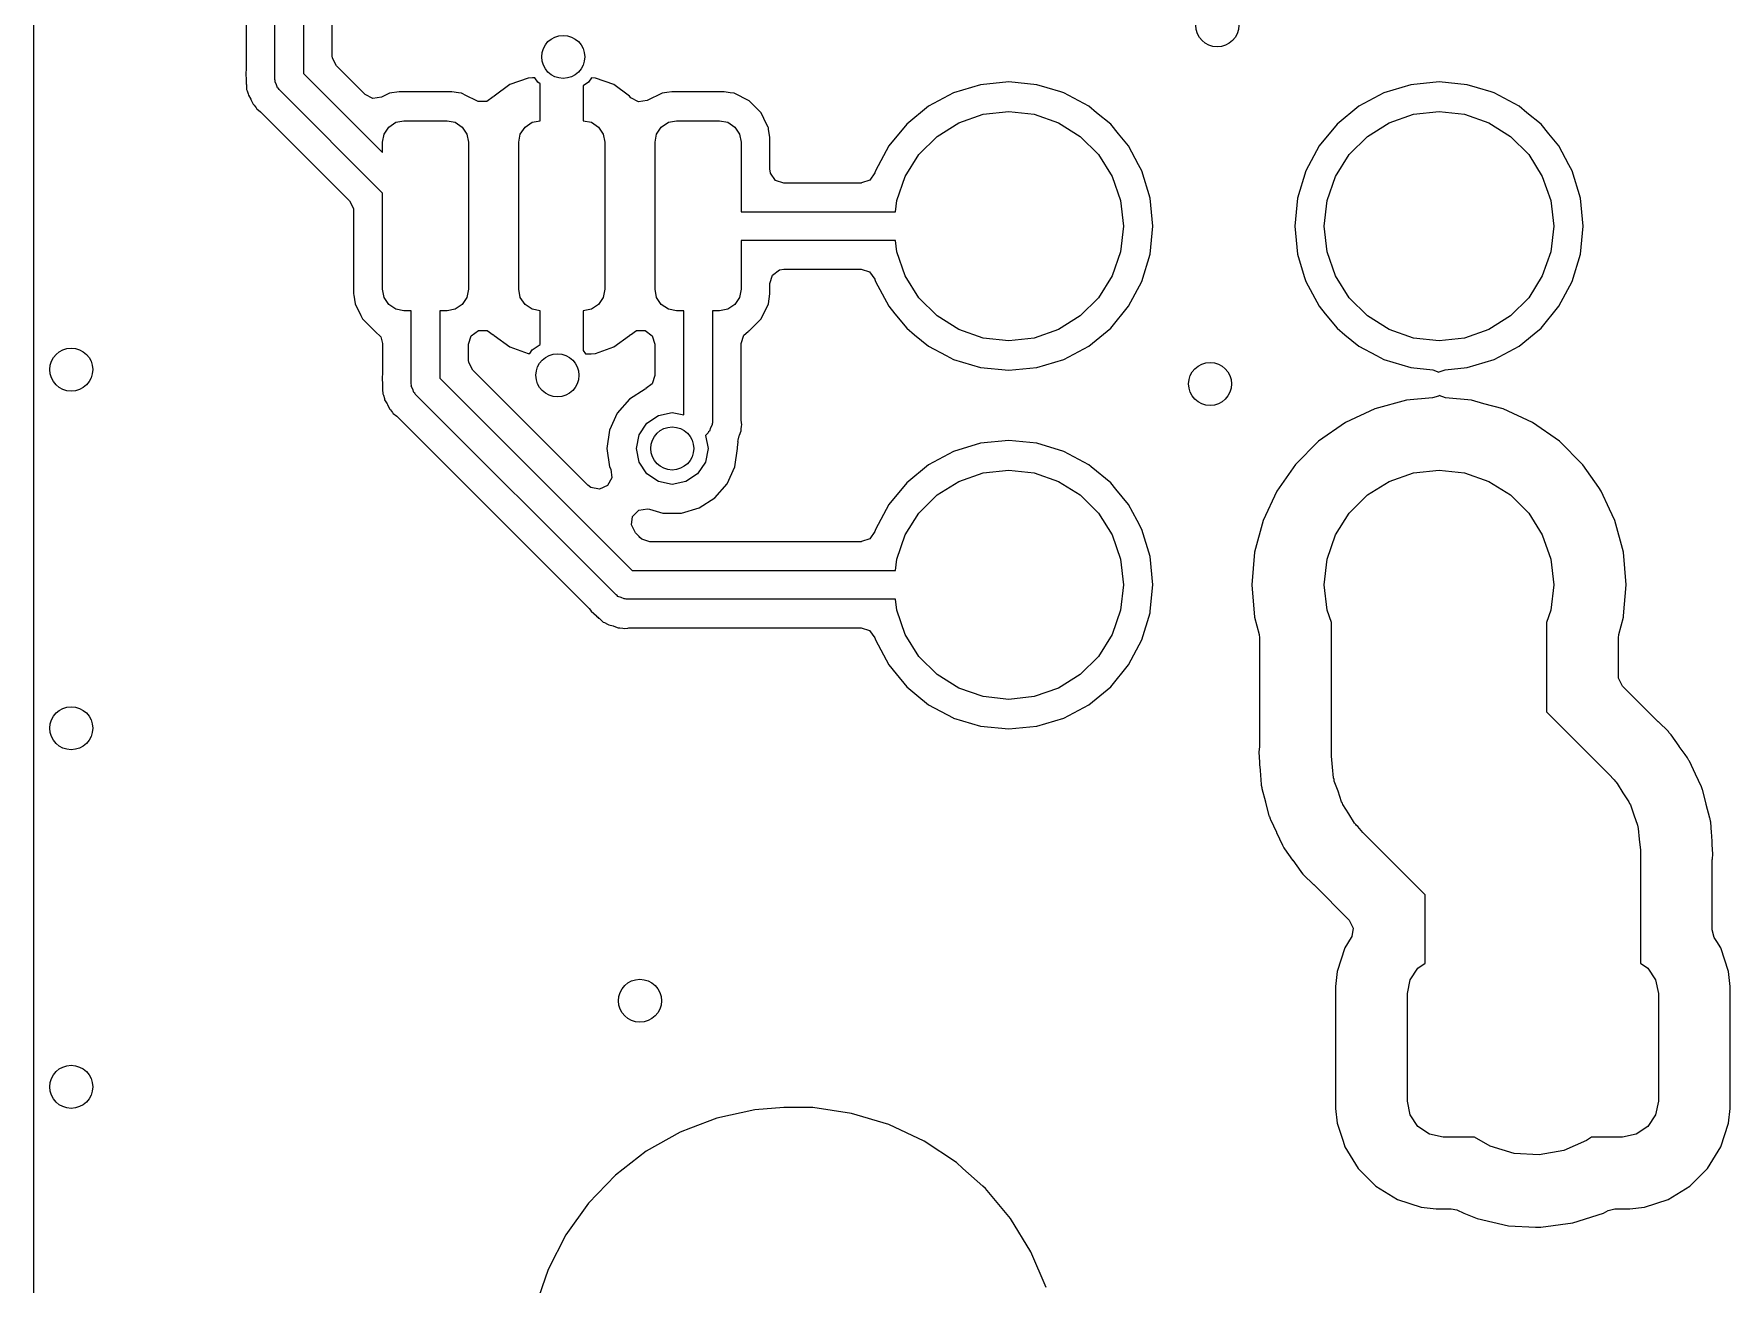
# Model space of a CAD drawing. Extents: x 100.3 to 185, y -144.7 to -85.3.
# Drawn here: x 100.3 to 112.12, y -129.88 to -121.16 of the extents above; entities that cross this region are included whole.
import ezdxf

# ---------------------------------------------------------------- set-up
doc = ezdxf.new("R2010")
doc.units = 0
doc.layers.add('BLACK', color=7, linetype='CONTINUOUS')

msp = doc.modelspace()

# ---------------------------------------------------------------- linework, layer by layer
at = {"layer": 'BLACK', "linetype": 'CONTINUOUS'}
for p, q in [((100.3, -130.568), (100.3, -119.11)), ((101.98, -121.477), (101.98, -119.338)), ((102.18, -119.338), (102.18, -121.436)), ((101.779, -119.488), (101.779, -121.412)), ((102.38, -121.312), (102.38, -120.869)), ((102.382, -121.328), (102.38, -121.312)), ((101.779, -121.412), (101.777, -121.426)), ((101.777, -121.426), (101.778, -121.426)), ((101.778, -121.426), (101.777, -121.435)), ((101.777, -121.435), (101.779, -121.483)), ((102.18, -121.436), (102.73, -121.986)), ((102.409, -121.382), (102.382, -121.328)), ((102.61, -121.582), (102.409, -121.382)), ((101.779, -121.483), (101.779, -121.486)), ((101.779, -121.486), (101.779, -121.505)), ((101.779, -121.505), (101.78, -121.509)), ((101.78, -121.509), (101.781, -121.516)), ((101.781, -121.516), (101.782, -121.547)), ((101.782, -121.547), (101.782, -121.547)), ((101.782, -121.547), (101.786, -121.556)), ((101.786, -121.556), (101.793, -121.578)), ((101.982, -121.485), (101.98, -121.477)), ((101.981, -121.493), (101.982, -121.485)), ((101.992, -121.514), (101.981, -121.493)), ((101.999, -121.536), (101.992, -121.514)), ((102.006, -121.541), (101.999, -121.536)), ((102.009, -121.548), (102.006, -121.541)), ((102.73, -122.269), (102.009, -121.548)), ((103.617, -121.513), (103.508, -121.593)), ((103.745, -121.468), (103.617, -121.513)), ((103.776, -121.465), (103.745, -121.468)), ((103.745, -121.468), (103.745, -121.468)), ((103.792, -121.465), (103.776, -121.465)), ((103.813, -121.497), (103.792, -121.465)), ((103.83, -121.508), (103.813, -121.497)), ((103.83, -121.765), (103.83, -121.508)), ((104.167, -121.497), (104.13, -121.521)), ((104.13, -121.521), (104.13, -121.765)), ((104.188, -121.465), (104.167, -121.497)), ((104.215, -121.468), (104.188, -121.465)), ((104.343, -121.513), (104.215, -121.468)), ((104.452, -121.593), (104.343, -121.513)), ((106.899, -121.514), (106.711, -121.571)), ((107.096, -121.495), (106.899, -121.514)), ((106.899, -121.514), (106.899, -121.514)), ((107.292, -121.514), (107.096, -121.495)), ((107.096, -121.495), (107.096, -121.495)), ((107.364, -121.536), (107.292, -121.514)), ((107.292, -121.514), (107.292, -121.514)), ((107.459, -121.564), (107.364, -121.536)), ((109.899, -121.514), (109.711, -121.571)), ((110.096, -121.495), (109.899, -121.514)), ((109.899, -121.514), (109.899, -121.514)), ((110.292, -121.514), (110.096, -121.495)), ((110.096, -121.495), (110.096, -121.495)), ((110.364, -121.536), (110.292, -121.514)), ((110.292, -121.514), (110.292, -121.514)), ((110.459, -121.564), (110.364, -121.536)), ((101.793, -121.578), (101.795, -121.588)), ((101.795, -121.588), (101.812, -121.615)), ((101.812, -121.615), (101.815, -121.621)), ((101.815, -121.621), (101.826, -121.646)), ((101.826, -121.646), (101.828, -121.65)), ((101.828, -121.65), (101.835, -121.657)), ((101.835, -121.657), (101.849, -121.675)), ((101.849, -121.675), (101.852, -121.68)), ((102.663, -121.61), (102.61, -121.582)), ((102.723, -121.601), (102.663, -121.61)), ((102.779, -121.574), (102.723, -121.601)), ((102.847, -121.564), (102.779, -121.574)), ((102.779, -121.574), (102.779, -121.574)), ((102.779, -121.574), (102.779, -121.574)), ((103.213, -121.564), (102.847, -121.564)), ((103.259, -121.571), (103.213, -121.564)), ((103.281, -121.574), (103.259, -121.571)), ((103.316, -121.591), (103.281, -121.574)), ((103.384, -121.625), (103.316, -121.591)), ((103.396, -121.63), (103.384, -121.625)), ((103.457, -121.63), (103.396, -121.63)), ((103.502, -121.598), (103.457, -121.63)), ((103.503, -121.598), (103.502, -121.598)), ((103.506, -121.595), (103.503, -121.598)), ((103.507, -121.595), (103.506, -121.595)), ((103.508, -121.593), (103.507, -121.595)), ((103.508, -121.593), (103.508, -121.593)), ((104.453, -121.594), (104.452, -121.593)), ((104.452, -121.593), (104.452, -121.593)), ((104.461, -121.605), (104.453, -121.594)), ((104.515, -121.633), (104.461, -121.605)), ((104.576, -121.625), (104.515, -121.633)), ((104.679, -121.574), (104.576, -121.625)), ((104.713, -121.569), (104.679, -121.574)), ((104.747, -121.564), (104.713, -121.569)), ((105.113, -121.564), (104.747, -121.564)), ((105.154, -121.57), (105.113, -121.564)), ((105.181, -121.574), (105.154, -121.57)), ((105.286, -121.626), (105.181, -121.574)), ((105.369, -121.709), (105.286, -121.626)), ((105.286, -121.626), (105.286, -121.626)), ((106.537, -121.664), (106.385, -121.789)), ((106.711, -121.571), (106.537, -121.664)), ((106.537, -121.664), (106.537, -121.664)), ((106.711, -121.571), (106.711, -121.571)), ((107.48, -121.571), (107.459, -121.564)), ((107.654, -121.664), (107.48, -121.571)), ((107.48, -121.571), (107.48, -121.571)), ((107.708, -121.709), (107.654, -121.664)), ((107.654, -121.664), (107.654, -121.664)), ((107.654, -121.664), (107.654, -121.664)), ((109.537, -121.664), (109.385, -121.789)), ((109.711, -121.571), (109.537, -121.664)), ((109.537, -121.664), (109.537, -121.664)), ((109.711, -121.571), (109.711, -121.571)), ((110.48, -121.571), (110.459, -121.564)), ((110.654, -121.664), (110.48, -121.571)), ((110.48, -121.571), (110.48, -121.571)), ((110.708, -121.709), (110.654, -121.664)), ((110.654, -121.664), (110.654, -121.664)), ((110.654, -121.664), (110.654, -121.664)), ((101.852, -121.68), (101.854, -121.683)), ((101.854, -121.683), (101.88, -121.703)), ((101.88, -121.703), (101.885, -121.707)), ((101.885, -121.707), (102.501, -122.323)), ((102.774, -121.809), (102.823, -121.776)), ((102.823, -121.776), (102.88, -121.765)), ((102.88, -121.765), (103.18, -121.765)), ((103.18, -121.765), (103.237, -121.776)), ((103.237, -121.776), (103.286, -121.809)), ((103.724, -121.809), (103.773, -121.776)), ((103.773, -121.776), (103.83, -121.765)), ((104.13, -121.765), (104.13, -121.765)), ((104.13, -121.765), (104.187, -121.776)), ((104.187, -121.776), (104.236, -121.809)), ((104.674, -121.809), (104.723, -121.776)), ((104.723, -121.776), (104.78, -121.765)), ((104.78, -121.765), (105.08, -121.765)), ((105.08, -121.765), (105.137, -121.776)), ((105.137, -121.776), (105.186, -121.809)), ((105.389, -121.749), (105.369, -121.709)), ((105.42, -121.813), (105.389, -121.749)), ((106.385, -121.789), (106.26, -121.941)), ((106.385, -121.789), (106.385, -121.789)), ((106.597, -121.874), (106.748, -121.779)), ((106.748, -121.779), (106.918, -121.72)), ((106.918, -121.72), (107.096, -121.7)), ((107.096, -121.7), (107.274, -121.72)), ((107.274, -121.72), (107.443, -121.779)), ((107.443, -121.779), (107.594, -121.874)), ((107.807, -121.789), (107.708, -121.709)), ((107.861, -121.856), (107.807, -121.789)), ((107.807, -121.789), (107.807, -121.789)), ((109.385, -121.789), (109.26, -121.941)), ((109.385, -121.789), (109.385, -121.789)), ((109.597, -121.874), (109.748, -121.779)), ((109.748, -121.779), (109.918, -121.72)), ((109.918, -121.72), (110.096, -121.7)), ((110.096, -121.7), (110.274, -121.72)), ((110.274, -121.72), (110.443, -121.779)), ((110.443, -121.779), (110.594, -121.874)), ((110.807, -121.789), (110.708, -121.709)), ((110.861, -121.856), (110.807, -121.789)), ((110.807, -121.789), (110.807, -121.789)), ((102.73, -121.915), (102.741, -121.858)), ((102.73, -121.986), (102.73, -121.915)), ((102.741, -121.858), (102.774, -121.809)), ((103.286, -121.809), (103.319, -121.858)), ((103.319, -121.858), (103.33, -121.915)), ((103.33, -121.915), (103.33, -122.94)), ((103.68, -121.915), (103.691, -121.858)), ((103.68, -122.94), (103.68, -121.915)), ((103.691, -121.858), (103.724, -121.809)), ((104.236, -121.809), (104.269, -121.858)), ((104.269, -121.858), (104.28, -121.915)), ((104.28, -121.915), (104.28, -122.94)), ((104.63, -121.915), (104.641, -121.858)), ((104.63, -122.94), (104.63, -121.915)), ((104.641, -121.858), (104.674, -121.809)), ((105.186, -121.809), (105.219, -121.858)), ((105.219, -121.858), (105.23, -121.915)), ((105.23, -121.915), (105.23, -122.4)), ((105.421, -121.814), (105.42, -121.813)), ((105.422, -121.825), (105.421, -121.814)), ((105.43, -121.882), (105.422, -121.825)), ((105.43, -122.1), (105.43, -121.882)), ((106.47, -122.001), (106.597, -121.874)), ((107.594, -121.874), (107.721, -122.001)), ((107.932, -121.941), (107.861, -121.856)), ((109.47, -122.001), (109.597, -121.874)), ((110.594, -121.874), (110.721, -122.001)), ((110.932, -121.941), (110.861, -121.856)), ((106.26, -121.941), (106.167, -122.115)), ((106.26, -121.941), (106.26, -121.941)), ((106.375, -122.153), (106.47, -122.001)), ((107.721, -122.001), (107.816, -122.153)), ((108.001, -122.072), (107.932, -121.941)), ((107.932, -121.941), (107.932, -121.941)), ((107.932, -121.941), (107.932, -121.941)), ((109.26, -121.941), (109.167, -122.115)), ((109.26, -121.941), (109.26, -121.941)), ((109.375, -122.153), (109.47, -122.001)), ((110.721, -122.001), (110.816, -122.153)), ((111.001, -122.072), (110.932, -121.941)), ((110.932, -121.941), (110.932, -121.941)), ((110.932, -121.941), (110.932, -121.941)), ((105.435, -122.131), (105.43, -122.1)), ((105.471, -122.181), (105.435, -122.131)), ((106.162, -122.129), (106.127, -122.179)), ((106.167, -122.115), (106.162, -122.129)), ((106.167, -122.115), (106.167, -122.115)), ((108.024, -122.115), (108.001, -122.072)), ((108.082, -122.304), (108.024, -122.115)), ((109.167, -122.115), (109.109, -122.304)), ((109.167, -122.115), (109.167, -122.115)), ((111.024, -122.115), (111.001, -122.072)), ((111.082, -122.304), (111.024, -122.115)), ((102.73, -122.94), (102.73, -122.269)), ((105.529, -122.2), (105.471, -122.181)), ((106.068, -122.2), (105.529, -122.2)), ((106.07, -122.199), (106.068, -122.2)), ((106.127, -122.179), (106.07, -122.199)), ((106.316, -122.322), (106.375, -122.153)), ((107.816, -122.153), (107.876, -122.322)), ((109.316, -122.322), (109.375, -122.153)), ((110.816, -122.153), (110.876, -122.322)), ((102.501, -122.323), (102.528, -122.377)), ((102.528, -122.377), (102.529, -122.393)), ((106.307, -122.4), (106.316, -122.322)), ((107.876, -122.322), (107.896, -122.5)), ((108.101, -122.5), (108.082, -122.304)), ((108.082, -122.304), (108.082, -122.304)), ((108.082, -122.304), (108.082, -122.304)), ((109.109, -122.304), (109.09, -122.5)), ((109.109, -122.304), (109.109, -122.304)), ((109.295, -122.5), (109.316, -122.322)), ((110.876, -122.322), (110.896, -122.5)), ((111.101, -122.5), (111.082, -122.304)), ((111.082, -122.304), (111.082, -122.304)), ((111.082, -122.304), (111.082, -122.304)), ((102.529, -122.393), (102.529, -122.973)), ((105.23, -122.4), (106.307, -122.4)), ((107.896, -122.5), (107.876, -122.678)), ((108.082, -122.695), (108.101, -122.5)), ((108.101, -122.5), (108.101, -122.5)), ((109.09, -122.5), (109.09, -122.5)), ((109.09, -122.5), (109.109, -122.696)), ((109.316, -122.678), (109.295, -122.5)), ((110.896, -122.5), (110.876, -122.678)), ((111.082, -122.695), (111.101, -122.5)), ((111.101, -122.5), (111.101, -122.5)), ((106.307, -122.6), (105.23, -122.6)), ((105.23, -122.6), (105.23, -122.94)), ((106.316, -122.678), (106.307, -122.6)), ((106.375, -122.847), (106.316, -122.678)), ((107.876, -122.678), (107.816, -122.847)), ((108.024, -122.885), (108.082, -122.696)), ((108.082, -122.696), (108.082, -122.695)), ((109.109, -122.696), (109.109, -122.696)), ((109.109, -122.696), (109.109, -122.696)), ((109.109, -122.696), (109.156, -122.85)), ((109.375, -122.847), (109.316, -122.678)), ((110.876, -122.678), (110.816, -122.847)), ((111.024, -122.885), (111.082, -122.696)), ((111.082, -122.696), (111.082, -122.695)), ((105.43, -122.899), (105.449, -122.841)), ((105.449, -122.841), (105.499, -122.805)), ((105.499, -122.805), (105.529, -122.8)), ((105.529, -122.8), (106.068, -122.8)), ((106.068, -122.8), (106.126, -122.819)), ((106.126, -122.819), (106.162, -122.869)), ((106.47, -122.999), (106.375, -122.847)), ((107.816, -122.847), (107.721, -122.999)), ((109.156, -122.85), (109.167, -122.885)), ((109.47, -122.999), (109.375, -122.847)), ((110.816, -122.847), (110.721, -122.999)), ((102.529, -122.973), (102.53, -122.98)), ((102.53, -122.98), (102.539, -123.041)), ((102.741, -122.997), (102.73, -122.94)), ((103.33, -122.94), (103.319, -122.997)), ((103.691, -122.997), (103.68, -122.94)), ((104.28, -122.94), (104.269, -122.997)), ((104.641, -122.997), (104.63, -122.94)), ((105.23, -122.94), (105.219, -122.997)), ((105.421, -123.041), (105.43, -122.973)), ((105.43, -122.973), (105.43, -122.899)), ((106.162, -122.869), (106.162, -122.871)), ((106.162, -122.871), (106.167, -122.885)), ((106.167, -122.885), (106.167, -122.885)), ((106.167, -122.885), (106.26, -123.059)), ((107.932, -123.059), (108.024, -122.885)), ((109.167, -122.885), (109.167, -122.885)), ((109.167, -122.885), (109.26, -123.059)), ((110.932, -123.059), (111.024, -122.885)), ((102.539, -123.041), (102.579, -123.122)), ((102.774, -123.046), (102.741, -122.997)), ((102.823, -123.079), (102.774, -123.046)), ((102.88, -123.09), (102.823, -123.079)), ((102.93, -123.09), (102.88, -123.09)), ((102.93, -123.6), (102.93, -123.09)), ((103.18, -123.09), (103.13, -123.09)), ((103.13, -123.09), (103.13, -123.559)), ((103.237, -123.079), (103.18, -123.09)), ((103.286, -123.046), (103.237, -123.079)), ((103.319, -122.997), (103.286, -123.046)), ((103.724, -123.046), (103.691, -122.997)), ((103.773, -123.079), (103.724, -123.046)), ((103.83, -123.09), (103.773, -123.079)), ((103.83, -123.325), (103.83, -123.09)), ((104.187, -123.079), (104.13, -123.09)), ((104.13, -123.09), (104.13, -123.09)), ((104.13, -123.09), (104.13, -123.368)), ((104.236, -123.046), (104.187, -123.079)), ((104.269, -122.997), (104.236, -123.046)), ((104.674, -123.046), (104.641, -122.997)), ((104.723, -123.079), (104.674, -123.046)), ((104.78, -123.09), (104.723, -123.079)), ((104.83, -123.09), (104.78, -123.09)), ((104.83, -123.816), (104.83, -123.09)), ((105.08, -123.09), (105.03, -123.09)), ((105.03, -123.09), (105.03, -123.87)), ((105.137, -123.079), (105.08, -123.09)), ((105.186, -123.046), (105.137, -123.079)), ((105.219, -122.997), (105.186, -123.046)), ((105.369, -123.146), (105.421, -123.041)), ((106.26, -123.059), (106.26, -123.059)), ((106.26, -123.059), (106.26, -123.059)), ((106.26, -123.059), (106.303, -123.112)), ((106.597, -123.126), (106.47, -122.999)), ((107.721, -122.999), (107.594, -123.126)), ((107.807, -123.211), (107.932, -123.059)), ((109.26, -123.059), (109.26, -123.059)), ((109.26, -123.059), (109.26, -123.059)), ((109.26, -123.059), (109.303, -123.112)), ((109.597, -123.126), (109.47, -122.999)), ((110.721, -122.999), (110.594, -123.126)), ((110.807, -123.211), (110.932, -123.059)), ((102.579, -123.122), (102.591, -123.146)), ((102.591, -123.146), (102.674, -123.229)), ((105.286, -123.229), (105.369, -123.146)), ((106.303, -123.112), (106.385, -123.211)), ((106.385, -123.211), (106.385, -123.211)), ((106.385, -123.211), (106.44, -123.257)), ((106.748, -123.221), (106.597, -123.126)), ((107.594, -123.126), (107.443, -123.221)), ((107.654, -123.336), (107.807, -123.211)), ((109.303, -123.112), (109.385, -123.211)), ((109.385, -123.211), (109.385, -123.211)), ((109.385, -123.211), (109.44, -123.257)), ((109.748, -123.221), (109.597, -123.126)), ((110.594, -123.126), (110.443, -123.221)), ((110.759, -123.25), (110.807, -123.211)), ((102.674, -123.229), (102.674, -123.229)), ((102.674, -123.229), (102.674, -123.23)), ((102.674, -123.23), (102.68, -123.234)), ((102.68, -123.234), (102.68, -123.235)), ((102.68, -123.235), (102.718, -123.272)), ((102.718, -123.272), (102.73, -123.318)), ((102.73, -123.318), (102.729, -123.535)), ((103.33, -123.322), (103.349, -123.264)), ((103.33, -123.378), (103.33, -123.322)), ((103.349, -123.264), (103.399, -123.228)), ((103.399, -123.228), (103.46, -123.228)), ((103.46, -123.228), (103.502, -123.258)), ((103.502, -123.258), (103.503, -123.257)), ((103.503, -123.257), (103.508, -123.262)), ((103.508, -123.262), (103.617, -123.342)), ((103.773, -123.363), (103.83, -123.325)), ((104.343, -123.342), (104.452, -123.262)), ((104.452, -123.262), (104.457, -123.257)), ((104.457, -123.257), (104.458, -123.258)), ((104.458, -123.258), (104.501, -123.227)), ((104.501, -123.227), (104.562, -123.228)), ((104.562, -123.228), (104.611, -123.264)), ((104.611, -123.264), (104.629, -123.322)), ((104.629, -123.322), (104.629, -123.542)), ((105.23, -123.318), (105.249, -123.26)), ((105.23, -123.846), (105.23, -123.318)), ((105.249, -123.26), (105.28, -123.234)), ((105.28, -123.234), (105.285, -123.23)), ((105.28, -123.234), (105.28, -123.234)), ((105.285, -123.23), (105.286, -123.229)), ((105.286, -123.229), (105.286, -123.229)), ((106.44, -123.257), (106.537, -123.336)), ((106.918, -123.28), (106.748, -123.221)), ((107.096, -123.3), (106.918, -123.28)), ((107.274, -123.28), (107.096, -123.3)), ((107.443, -123.221), (107.274, -123.28)), ((109.44, -123.257), (109.537, -123.336)), ((109.918, -123.28), (109.748, -123.221)), ((110.096, -123.3), (109.918, -123.28)), ((110.274, -123.28), (110.096, -123.3)), ((110.443, -123.221), (110.274, -123.28)), ((110.654, -123.336), (110.759, -123.25)), ((103.33, -123.435), (103.33, -123.378)), ((103.332, -123.45), (103.33, -123.435)), ((103.359, -123.505), (103.332, -123.45)), ((103.617, -123.342), (103.745, -123.387)), ((103.745, -123.387), (103.757, -123.388)), ((103.757, -123.388), (103.773, -123.363)), ((104.13, -123.368), (104.145, -123.39)), ((104.145, -123.39), (104.184, -123.39)), ((104.184, -123.39), (104.215, -123.387)), ((104.215, -123.387), (104.343, -123.342)), ((104.215, -123.387), (104.215, -123.387)), ((106.537, -123.336), (106.537, -123.336)), ((106.537, -123.336), (106.537, -123.336)), ((106.537, -123.336), (106.659, -123.401)), ((106.659, -123.401), (106.711, -123.429)), ((106.711, -123.429), (106.899, -123.486)), ((107.292, -123.486), (107.48, -123.429)), ((107.48, -123.429), (107.654, -123.336)), ((109.537, -123.336), (109.537, -123.336)), ((109.537, -123.336), (109.537, -123.336)), ((109.537, -123.336), (109.659, -123.401)), ((109.659, -123.401), (109.711, -123.429)), ((109.711, -123.429), (109.899, -123.486)), ((110.292, -123.486), (110.48, -123.429)), ((110.48, -123.429), (110.654, -123.336)), ((102.729, -123.535), (102.727, -123.549)), ((102.727, -123.549), (102.728, -123.549)), ((102.728, -123.549), (102.727, -123.558)), ((102.727, -123.558), (102.729, -123.606)), ((103.13, -123.559), (104.471, -124.9)), ((104.161, -124.306), (103.359, -123.505)), ((104.629, -123.542), (104.611, -123.6)), ((106.899, -123.486), (106.899, -123.486)), ((106.899, -123.486), (106.899, -123.486)), ((106.899, -123.486), (107.096, -123.505)), ((107.096, -123.505), (107.292, -123.486)), ((107.096, -123.505), (107.096, -123.505)), ((107.096, -123.505), (107.096, -123.505)), ((107.292, -123.486), (107.292, -123.486)), ((107.292, -123.486), (107.292, -123.486)), ((109.899, -123.486), (109.899, -123.486)), ((109.899, -123.486), (109.899, -123.486)), ((109.899, -123.486), (110.052, -123.501)), ((110.052, -123.501), (110.094, -123.519)), ((110.094, -123.519), (110.098, -123.515)), ((110.098, -123.515), (110.139, -123.501)), ((110.139, -123.501), (110.292, -123.486)), ((110.292, -123.486), (110.292, -123.486)), ((110.292, -123.486), (110.292, -123.486)), ((102.729, -123.606), (102.73, -123.608)), ((102.73, -123.608), (102.73, -123.628)), ((102.73, -123.628), (102.73, -123.631)), ((102.73, -123.631), (102.731, -123.638)), ((102.731, -123.638), (102.732, -123.67)), ((102.732, -123.67), (102.732, -123.67)), ((102.732, -123.67), (102.736, -123.679)), ((102.736, -123.679), (102.743, -123.701)), ((102.932, -123.608), (102.93, -123.6)), ((102.931, -123.616), (102.932, -123.608)), ((102.942, -123.637), (102.931, -123.616)), ((102.949, -123.659), (102.942, -123.637)), ((102.956, -123.664), (102.949, -123.659)), ((102.959, -123.671), (102.956, -123.664)), ((104.359, -125.071), (102.959, -123.671)), ((104.561, -123.636), (104.452, -123.706)), ((104.567, -123.633), (104.561, -123.636)), ((104.611, -123.6), (104.567, -123.632)), ((104.567, -123.632), (104.567, -123.633)), ((110.093, -123.685), (110.051, -123.698)), ((110.097, -123.68), (110.093, -123.685)), ((110.14, -123.698), (110.097, -123.68)), ((102.743, -123.701), (102.745, -123.71)), ((102.745, -123.71), (102.762, -123.738)), ((102.762, -123.738), (102.765, -123.744)), ((102.765, -123.744), (102.778, -123.773)), ((102.778, -123.773), (102.778, -123.773)), ((102.778, -123.773), (102.785, -123.78)), ((102.785, -123.78), (102.799, -123.798)), ((102.799, -123.798), (102.803, -123.804)), ((102.803, -123.804), (102.804, -123.806)), ((102.804, -123.806), (102.83, -123.825)), ((104.367, -123.804), (104.313, -123.922)), ((104.452, -123.706), (104.367, -123.804)), ((104.654, -123.819), (104.75, -123.8)), ((104.75, -123.8), (104.83, -123.816)), ((109.649, -123.773), (109.443, -123.869)), ((109.869, -123.714), (109.649, -123.773)), ((110.051, -123.698), (109.869, -123.714)), ((110.322, -123.714), (110.14, -123.698)), ((110.409, -123.738), (110.322, -123.714)), ((110.322, -123.714), (110.322, -123.714)), ((110.322, -123.714), (110.322, -123.714)), ((110.542, -123.773), (110.409, -123.738)), ((110.748, -123.869), (110.542, -123.773)), ((110.542, -123.773), (110.542, -123.773)), ((102.83, -123.825), (102.835, -123.83)), ((102.835, -123.83), (104.171, -125.166)), ((104.313, -123.922), (104.295, -124.05)), ((104.519, -123.954), (104.573, -123.873)), ((104.573, -123.873), (104.654, -123.819)), ((105.018, -123.907), (105.011, -123.929)), ((105.029, -123.886), (105.018, -123.907)), ((105.03, -123.87), (105.028, -123.878)), ((105.028, -123.878), (105.029, -123.886)), ((105.219, -123.956), (105.23, -123.926)), ((105.231, -123.853), (105.23, -123.846)), ((105.23, -123.916), (105.233, -123.894)), ((105.23, -123.926), (105.23, -123.916)), ((105.235, -123.884), (105.231, -123.853)), ((105.233, -123.894), (105.235, -123.884)), ((109.443, -123.869), (109.256, -124)), ((109.443, -123.869), (109.443, -123.869)), ((110.935, -124), (110.748, -123.869)), ((110.748, -123.869), (110.748, -123.869)), ((104.5, -124.05), (104.519, -123.954)), ((105.001, -123.941), (104.982, -123.959)), ((104.982, -123.959), (105, -124.05)), ((105.004, -123.934), (105.001, -123.941)), ((105.011, -123.929), (105.004, -123.934)), ((105.204, -124.043), (105.21, -124.003)), ((105.205, -124.05), (105.204, -124.043)), ((105.208, -124.002), (105.21, -123.993)), ((105.21, -124.003), (105.208, -124.002)), ((105.21, -123.993), (105.217, -123.962)), ((105.217, -123.962), (105.219, -123.956)), ((106.899, -124.014), (106.711, -124.071)), ((107.096, -123.995), (106.899, -124.014)), ((106.899, -124.014), (106.899, -124.014)), ((107.292, -124.014), (107.096, -123.995)), ((107.096, -123.995), (107.096, -123.995)), ((107.48, -124.071), (107.292, -124.014)), ((107.292, -124.014), (107.292, -124.014)), ((109.256, -124), (109.095, -124.161)), ((111.096, -124.161), (110.935, -124)), ((110.935, -124), (110.935, -124)), ((110.935, -124), (110.935, -124)), ((104.295, -124.05), (104.295, -124.05)), ((104.295, -124.05), (104.313, -124.178)), ((104.519, -124.146), (104.5, -124.05)), ((104.573, -124.227), (104.519, -124.146)), ((104.981, -124.146), (104.927, -124.227)), ((105, -124.05), (104.981, -124.146)), ((105.187, -124.178), (105.205, -124.05)), ((106.711, -124.071), (106.537, -124.164)), ((106.711, -124.071), (106.711, -124.071)), ((107.654, -124.164), (107.48, -124.071)), ((107.48, -124.071), (107.48, -124.071)), ((109.095, -124.161), (108.965, -124.347)), ((111.098, -124.164), (111.096, -124.161)), ((111.096, -124.161), (111.096, -124.161)), ((111.096, -124.161), (111.096, -124.161)), ((104.328, -124.255), (104.298, -124.309)), ((104.313, -124.178), (104.313, -124.178)), ((104.313, -124.178), (104.321, -124.195)), ((104.321, -124.195), (104.328, -124.255)), ((104.654, -124.281), (104.573, -124.227)), ((104.927, -124.227), (104.846, -124.281)), ((105.133, -124.296), (105.187, -124.178)), ((106.537, -124.164), (106.385, -124.289)), ((106.537, -124.164), (106.537, -124.164)), ((106.597, -124.374), (106.748, -124.279)), ((106.748, -124.279), (106.918, -124.22)), ((106.918, -124.22), (107.096, -124.2)), ((107.096, -124.2), (107.274, -124.22)), ((107.274, -124.22), (107.443, -124.279)), ((107.443, -124.279), (107.594, -124.374)), ((107.671, -124.178), (107.654, -124.164)), ((107.654, -124.164), (107.654, -124.164)), ((107.654, -124.164), (107.654, -124.164)), ((107.807, -124.289), (107.671, -124.178)), ((109.597, -124.374), (109.748, -124.279)), ((109.748, -124.279), (109.918, -124.22)), ((109.918, -124.22), (110.096, -124.2)), ((110.096, -124.2), (110.274, -124.22)), ((110.274, -124.22), (110.443, -124.279)), ((110.443, -124.279), (110.594, -124.374)), ((111.209, -124.322), (111.098, -124.164)), ((104.182, -124.322), (104.161, -124.306)), ((104.242, -124.334), (104.182, -124.322)), ((104.298, -124.309), (104.242, -124.334)), ((104.75, -124.3), (104.654, -124.281)), ((104.846, -124.281), (104.75, -124.3)), ((104.939, -124.464), (105.048, -124.394)), ((105.048, -124.394), (105.133, -124.296)), ((106.385, -124.289), (106.26, -124.441)), ((106.385, -124.289), (106.385, -124.289)), ((106.47, -124.501), (106.597, -124.374)), ((107.594, -124.374), (107.721, -124.501)), ((107.843, -124.334), (107.807, -124.289)), ((107.807, -124.289), (107.807, -124.289)), ((107.932, -124.441), (107.843, -124.334)), ((108.965, -124.347), (108.869, -124.553)), ((108.965, -124.347), (108.965, -124.347)), ((109.47, -124.501), (109.597, -124.374)), ((110.594, -124.374), (110.721, -124.501)), ((111.226, -124.347), (111.209, -124.322)), ((111.285, -124.473), (111.226, -124.347)), ((111.226, -124.347), (111.226, -124.347)), ((104.474, -124.523), (104.518, -124.479)), ((104.518, -124.479), (104.578, -124.47)), ((104.578, -124.47), (104.591, -124.473)), ((104.591, -124.473), (104.614, -124.479)), ((104.614, -124.479), (104.685, -124.5)), ((104.685, -124.5), (104.685, -124.5)), ((104.685, -124.5), (104.815, -124.5)), ((104.815, -124.5), (104.939, -124.464)), ((104.815, -124.5), (104.815, -124.5)), ((106.26, -124.441), (106.167, -124.615)), ((106.26, -124.441), (106.26, -124.441)), ((106.375, -124.653), (106.47, -124.501)), ((107.721, -124.501), (107.816, -124.653)), ((107.991, -124.553), (107.932, -124.441)), ((107.932, -124.441), (107.932, -124.441)), ((107.932, -124.441), (107.932, -124.441)), ((109.375, -124.653), (109.47, -124.501)), ((110.721, -124.501), (110.816, -124.653)), ((111.322, -124.553), (111.285, -124.473)), ((104.465, -124.583), (104.474, -124.523)), ((104.493, -124.638), (104.465, -124.583)), ((106.162, -124.629), (106.127, -124.679)), ((106.167, -124.615), (106.162, -124.629)), ((106.167, -124.615), (106.167, -124.615)), ((108.024, -124.615), (107.991, -124.553)), ((108.082, -124.804), (108.024, -124.615)), ((108.869, -124.553), (108.81, -124.773)), ((111.381, -124.773), (111.322, -124.553)), ((104.519, -124.664), (104.493, -124.638)), ((104.525, -124.671), (104.519, -124.664)), ((104.537, -124.681), (104.525, -124.671)), ((104.595, -124.7), (104.537, -124.681)), ((106.068, -124.7), (104.595, -124.7)), ((106.07, -124.699), (106.068, -124.7)), ((106.127, -124.679), (106.07, -124.699)), ((106.316, -124.822), (106.375, -124.653)), ((107.816, -124.653), (107.876, -124.822)), ((109.316, -124.822), (109.375, -124.653)), ((110.816, -124.653), (110.876, -124.822)), ((106.307, -124.9), (106.316, -124.822)), ((107.876, -124.822), (107.896, -125)), ((108.101, -125), (108.082, -124.804)), ((108.082, -124.804), (108.082, -124.804)), ((108.082, -124.804), (108.082, -124.804)), ((108.81, -124.773), (108.79, -125)), ((109.295, -125), (109.316, -124.822)), ((110.876, -124.822), (110.896, -125)), ((111.401, -125), (111.381, -124.773)), ((111.381, -124.773), (111.381, -124.773)), ((111.381, -124.773), (111.381, -124.773)), ((104.471, -124.9), (106.307, -124.9)), ((104.366, -125.074), (104.359, -125.071)), ((104.371, -125.081), (104.366, -125.074)), ((104.393, -125.088), (104.371, -125.081)), ((104.414, -125.099), (104.393, -125.088)), ((104.422, -125.098), (104.414, -125.099)), ((104.43, -125.1), (104.422, -125.098)), ((106.307, -125.1), (104.43, -125.1)), ((106.316, -125.178), (106.307, -125.1)), ((107.896, -125), (107.876, -125.178)), ((108.083, -125.184), (108.101, -125)), ((108.101, -125), (108.101, -125)), ((108.101, -125), (108.101, -125)), ((108.79, -125), (108.79, -125)), ((108.79, -125), (108.81, -125.227)), ((109.316, -125.178), (109.295, -125)), ((110.896, -125), (110.876, -125.178)), ((111.382, -125.217), (111.401, -125)), ((111.401, -125), (111.401, -125)), ((104.171, -125.166), (104.18, -125.178)), ((104.18, -125.178), (104.181, -125.177)), ((104.181, -125.177), (104.186, -125.184)), ((104.186, -125.184), (104.222, -125.217)), ((104.222, -125.217), (104.223, -125.218)), ((104.223, -125.218), (104.232, -125.227)), ((106.375, -125.347), (106.316, -125.178)), ((107.876, -125.178), (107.816, -125.347)), ((108.024, -125.385), (108.082, -125.196)), ((108.082, -125.196), (108.083, -125.184)), ((109.346, -125.264), (109.316, -125.178)), ((110.876, -125.178), (110.846, -125.264)), ((111.381, -125.227), (111.382, -125.217)), ((104.232, -125.227), (104.237, -125.232)), ((104.237, -125.232), (104.24, -125.234)), ((104.24, -125.234), (104.246, -125.238)), ((104.246, -125.238), (104.269, -125.26)), ((104.269, -125.26), (104.269, -125.26)), ((104.269, -125.26), (104.269, -125.26)), ((104.269, -125.26), (104.278, -125.263)), ((104.278, -125.263), (104.298, -125.274)), ((104.298, -125.274), (104.307, -125.28)), ((104.307, -125.28), (104.338, -125.287)), ((104.338, -125.287), (104.344, -125.289)), ((104.344, -125.289), (104.374, -125.3)), ((104.374, -125.3), (104.384, -125.3)), ((104.384, -125.3), (104.406, -125.303)), ((104.406, -125.303), (104.416, -125.305)), ((104.416, -125.305), (104.44, -125.302)), ((104.44, -125.302), (104.447, -125.301)), ((104.447, -125.301), (104.454, -125.3)), ((104.454, -125.3), (106.068, -125.3)), ((106.068, -125.3), (106.126, -125.319)), ((106.126, -125.319), (106.162, -125.369)), ((108.81, -125.227), (108.842, -125.346)), ((109.346, -126.196), (109.346, -125.264)), ((110.846, -125.264), (110.846, -125.885)), ((111.349, -125.346), (111.381, -125.227)), ((106.162, -125.369), (106.162, -125.371)), ((106.162, -125.371), (106.167, -125.385)), ((106.167, -125.385), (106.167, -125.385)), ((106.167, -125.385), (106.26, -125.559)), ((106.47, -125.499), (106.375, -125.347)), ((107.816, -125.347), (107.721, -125.499)), ((107.932, -125.559), (108.024, -125.385)), ((108.842, -125.346), (108.845, -125.371)), ((108.845, -125.371), (108.845, -126.123)), ((111.346, -125.371), (111.349, -125.346)), ((111.346, -125.556), (111.346, -125.371)), ((106.26, -125.559), (106.26, -125.559)), ((106.26, -125.559), (106.26, -125.559)), ((106.26, -125.559), (106.312, -125.622)), ((106.597, -125.626), (106.47, -125.499)), ((107.721, -125.499), (107.594, -125.626)), ((107.807, -125.711), (107.932, -125.559)), ((111.346, -125.637), (111.346, -125.556)), ((106.312, -125.622), (106.385, -125.711)), ((106.748, -125.721), (106.597, -125.626)), ((107.594, -125.626), (107.443, -125.721)), ((111.347, -125.652), (111.346, -125.637)), ((111.375, -125.707), (111.347, -125.652)), ((106.385, -125.711), (106.385, -125.711)), ((106.385, -125.711), (106.456, -125.769)), ((106.456, -125.769), (106.537, -125.836)), ((106.918, -125.78), (106.748, -125.721)), ((107.096, -125.8), (106.918, -125.78)), ((107.274, -125.78), (107.096, -125.8)), ((107.443, -125.721), (107.274, -125.78)), ((107.654, -125.836), (107.807, -125.711)), ((111.568, -125.9), (111.375, -125.707)), ((106.537, -125.836), (106.537, -125.836)), ((106.537, -125.836), (106.537, -125.836)), ((106.537, -125.836), (106.708, -125.927)), ((106.708, -125.927), (106.711, -125.929)), ((106.711, -125.929), (106.899, -125.986)), ((107.292, -125.986), (107.48, -125.929)), ((107.48, -125.929), (107.654, -125.836)), ((110.846, -125.885), (111.28, -126.32)), ((111.624, -125.955), (111.568, -125.9)), ((106.899, -125.986), (106.899, -125.986)), ((106.899, -125.986), (106.899, -125.986)), ((106.899, -125.986), (107.096, -126.005)), ((107.096, -126.005), (107.292, -125.986)), ((107.096, -126.005), (107.096, -126.005)), ((107.096, -126.005), (107.096, -126.005)), ((107.292, -125.986), (107.292, -125.986)), ((107.292, -125.986), (107.292, -125.986)), ((111.625, -125.956), (111.624, -125.955)), ((111.696, -126.024), (111.625, -125.956)), ((111.699, -126.029), (111.696, -126.024)), ((111.709, -126.041), (111.699, -126.029)), ((111.714, -126.045), (111.709, -126.041)), ((111.77, -126.126), (111.714, -126.045)), ((111.714, -126.045), (111.714, -126.045)), ((108.845, -126.128), (108.84, -126.167)), ((108.84, -126.167), (108.845, -126.236)), ((108.845, -126.123), (108.845, -126.128)), ((111.77, -126.127), (111.77, -126.126)), ((111.811, -126.183), (111.77, -126.127)), ((108.845, -126.236), (108.845, -126.239)), ((108.845, -126.239), (108.845, -126.252)), ((108.845, -126.252), (108.845, -126.252)), ((108.845, -126.252), (108.849, -126.293)), ((109.354, -126.271), (109.346, -126.196)), ((109.361, -126.347), (109.354, -126.271)), ((111.828, -126.206), (111.811, -126.183)), ((111.831, -126.212), (111.828, -126.206)), ((111.838, -126.225), (111.831, -126.212)), ((111.842, -126.23), (111.838, -126.225)), ((111.883, -126.32), (111.842, -126.23)), ((111.842, -126.23), (111.842, -126.23)), ((108.849, -126.293), (108.849, -126.294)), ((108.849, -126.294), (108.855, -126.392)), ((108.855, -126.392), (108.857, -126.398)), ((108.857, -126.398), (108.86, -126.413)), ((109.364, -126.358), (109.361, -126.347)), ((109.366, -126.369), (109.364, -126.358)), ((109.392, -126.44), (109.366, -126.369)), ((111.28, -126.32), (111.317, -126.36)), ((111.317, -126.36), (111.325, -126.368)), ((111.325, -126.368), (111.328, -126.373)), ((111.328, -126.373), (111.338, -126.385)), ((111.338, -126.385), (111.378, -126.45)), ((111.883, -126.321), (111.883, -126.32)), ((111.925, -126.409), (111.883, -126.321)), ((111.927, -126.415), (111.925, -126.409)), ((108.86, -126.413), (108.86, -126.415)), ((108.86, -126.415), (108.86, -126.42)), ((108.86, -126.42), (108.886, -126.514)), ((108.886, -126.514), (108.887, -126.515)), ((108.887, -126.515), (108.91, -126.61)), ((109.416, -126.513), (109.392, -126.44)), ((109.422, -126.522), (109.416, -126.513)), ((109.425, -126.532), (109.422, -126.522)), ((111.378, -126.45), (111.42, -126.513)), ((111.42, -126.513), (111.424, -126.524)), ((111.424, -126.524), (111.43, -126.533)), ((111.932, -126.43), (111.927, -126.415)), ((111.935, -126.435), (111.932, -126.43)), ((111.959, -126.53), (111.935, -126.435)), ((111.935, -126.435), (111.935, -126.435)), ((111.935, -126.435), (111.935, -126.435)), ((108.91, -126.61), (108.91, -126.61)), ((108.91, -126.61), (108.913, -126.616)), ((108.913, -126.616), (108.918, -126.631)), ((108.918, -126.631), (108.92, -126.637)), ((108.92, -126.637), (108.963, -126.725)), ((109.467, -126.596), (109.425, -126.532)), ((109.507, -126.661), (109.467, -126.596)), ((111.43, -126.533), (111.454, -126.605)), ((111.454, -126.605), (111.48, -126.677)), ((111.959, -126.531), (111.959, -126.53)), ((111.985, -126.626), (111.959, -126.531)), ((111.986, -126.632), (111.985, -126.626)), ((111.989, -126.647), (111.986, -126.632)), ((108.963, -126.725), (108.963, -126.726)), ((108.963, -126.726), (109.004, -126.815)), ((109.517, -126.672), (109.507, -126.661)), ((109.521, -126.678), (109.517, -126.672)), ((109.529, -126.685), (109.521, -126.678)), ((109.565, -126.726), (109.529, -126.685)), ((110, -127.161), (109.565, -126.726)), ((111.48, -126.677), (111.481, -126.688)), ((111.481, -126.688), (111.485, -126.698)), ((111.485, -126.698), (111.491, -126.774)), ((111.99, -126.654), (111.989, -126.647)), ((111.995, -126.726), (111.99, -126.654)), ((111.997, -126.751), (111.995, -126.726)), ((111.997, -126.752), (111.997, -126.751)), ((112, -126.79), (111.997, -126.752)), ((109.004, -126.815), (109.007, -126.82)), ((109.007, -126.82), (109.015, -126.834)), ((109.015, -126.834), (109.018, -126.84)), ((109.018, -126.84), (109.075, -126.919)), ((111.491, -126.774), (111.5, -126.85)), ((111.5, -126.85), (111.5, -127.639)), ((112, -126.794), (112, -126.79)), ((112, -126.806), (112, -126.794)), ((112, -126.794), (112, -126.794)), ((112.001, -126.81), (112, -126.806)), ((112.005, -126.878), (112.001, -126.81)), ((112.002, -126.91), (112.005, -126.878)), ((109.075, -126.919), (109.076, -126.92)), ((109.076, -126.92), (109.132, -127)), ((109.132, -127), (109.136, -127.005)), ((112, -126.923), (112.001, -126.917)), ((112, -127.406), (112, -126.923)), ((112.001, -126.917), (112.002, -126.91)), ((109.136, -127.005), (109.146, -127.017)), ((109.146, -127.017), (109.15, -127.022)), ((109.15, -127.022), (109.15, -127.022)), ((109.15, -127.022), (109.221, -127.089)), ((109.221, -127.089), (109.222, -127.09)), ((109.222, -127.09), (109.47, -127.338)), ((110, -127.639), (110, -127.161)), ((109.47, -127.338), (109.497, -127.393)), ((109.484, -127.46), (109.44, -127.531)), ((109.488, -127.453), (109.484, -127.46)), ((109.497, -127.393), (109.488, -127.453)), ((112.015, -127.458), (112, -127.406)), ((112.032, -127.486), (112.015, -127.458)), ((109.44, -127.531), (109.385, -127.697)), ((112.06, -127.531), (112.032, -127.486)), ((112.115, -127.697), (112.06, -127.531)), ((109.385, -127.697), (109.374, -127.8)), ((109.894, -127.754), (109.948, -127.673)), ((109.948, -127.673), (110, -127.639)), ((111.5, -127.639), (111.552, -127.673)), ((111.552, -127.673), (111.606, -127.754)), ((112.125, -127.8), (112.115, -127.697)), ((112.115, -127.697), (112.115, -127.697)), ((112.115, -127.697), (112.115, -127.697)), ((109.374, -127.8), (109.374, -128.65)), ((109.875, -127.85), (109.894, -127.754)), ((111.606, -127.754), (111.625, -127.85)), ((112.125, -128.1), (112.125, -127.8)), ((112.125, -127.8), (112.125, -127.8)), ((112.125, -127.8), (112.125, -127.8)), ((109.875, -128.6), (109.875, -127.85)), ((111.625, -127.85), (111.625, -128.6)), ((112.125, -128.593), (112.125, -128.1)), ((105.528, -128.645), (105.325, -128.66)), ((105.731, -128.645), (105.528, -128.645)), ((106, -128.685), (105.731, -128.645)), ((105.731, -128.645), (105.731, -128.645)), ((109.374, -128.65), (109.385, -128.753)), ((109.894, -128.696), (109.875, -128.6)), ((111.625, -128.6), (111.606, -128.696)), ((112.115, -128.753), (112.125, -128.65)), ((112.125, -128.65), (112.125, -128.593)), ((105.06, -128.719), (104.877, -128.789)), ((105.325, -128.66), (105.06, -128.719)), ((105.325, -128.66), (105.325, -128.66)), ((105.325, -128.66), (105.325, -128.66)), ((106.26, -128.763), (106, -128.685)), ((106, -128.685), (106, -128.685)), ((106.506, -128.878), (106.26, -128.763)), ((109.385, -128.753), (109.385, -128.753)), ((109.385, -128.753), (109.385, -128.753)), ((109.385, -128.753), (109.427, -128.878)), ((109.948, -128.777), (109.894, -128.696)), ((111.606, -128.696), (111.552, -128.777)), ((112.06, -128.919), (112.115, -128.753)), ((104.806, -128.816), (104.569, -128.949)), ((104.877, -128.789), (104.806, -128.816)), ((106.732, -129.028), (106.506, -128.878)), ((106.506, -128.878), (106.506, -128.878)), ((106.506, -128.878), (106.506, -128.878)), ((109.427, -128.878), (109.44, -128.919)), ((110.029, -128.831), (109.948, -128.777)), ((110.125, -128.85), (110.029, -128.831)), ((110.343, -128.85), (110.125, -128.85)), ((110.453, -128.914), (110.343, -128.85)), ((111.125, -128.875), (110.965, -128.943)), ((111.158, -128.85), (111.125, -128.875)), ((111.375, -128.85), (111.158, -128.85)), ((111.471, -128.831), (111.375, -128.85)), ((111.552, -128.777), (111.471, -128.831)), ((104.569, -128.949), (104.355, -129.115)), ((104.569, -128.949), (104.569, -128.949)), ((109.44, -128.919), (109.532, -129.069)), ((110.62, -128.964), (110.453, -128.914)), ((110.794, -128.974), (110.62, -128.964)), ((110.965, -128.943), (110.794, -128.974)), ((111.968, -129.069), (112.06, -128.919)), ((104.355, -129.115), (104.166, -129.31)), ((104.355, -129.115), (104.355, -129.115)), ((106.777, -129.069), (106.732, -129.028)), ((106.732, -129.028), (106.732, -129.028)), ((106.732, -129.028), (106.732, -129.028)), ((106.916, -129.193), (106.777, -129.069)), ((109.532, -129.069), (109.532, -129.069)), ((109.532, -129.069), (109.532, -129.069)), ((109.532, -129.069), (109.656, -129.193)), ((111.844, -129.193), (111.968, -129.069)), ((106.934, -129.209), (106.916, -129.193)), ((107.062, -129.362), (106.934, -129.209)), ((106.934, -129.209), (106.934, -129.209)), ((109.656, -129.193), (109.806, -129.285)), ((111.694, -129.285), (111.844, -129.193)), ((104.166, -129.31), (104.008, -129.531)), ((104.166, -129.31), (104.166, -129.31)), ((107.108, -129.418), (107.062, -129.362)), ((109.806, -129.285), (109.972, -129.34)), ((109.972, -129.34), (110.075, -129.35)), ((110.075, -129.35), (110.181, -129.35)), ((110.181, -129.35), (110.22, -129.358)), ((110.22, -129.358), (110.269, -129.38)), ((111.243, -129.38), (111.275, -129.362)), ((111.275, -129.362), (111.322, -129.35)), ((111.322, -129.35), (111.425, -129.35)), ((111.425, -129.35), (111.528, -129.34)), ((111.528, -129.34), (111.694, -129.285)), ((111.528, -129.34), (111.528, -129.34)), ((111.528, -129.34), (111.528, -129.34)), ((107.249, -129.65), (107.108, -129.418)), ((110.269, -129.38), (110.362, -129.419)), ((110.362, -129.419), (110.581, -129.469)), ((110.581, -129.469), (110.769, -129.478)), ((110.769, -129.478), (110.806, -129.479)), ((110.806, -129.479), (111.029, -129.449)), ((110.806, -129.479), (110.806, -129.479)), ((110.806, -129.479), (110.806, -129.479)), ((111.029, -129.449), (111.243, -129.38)), ((111.243, -129.38), (111.243, -129.38)), ((104.008, -129.531), (103.884, -129.773)), ((107.356, -129.9), (107.249, -129.65)), ((103.884, -129.773), (103.796, -130.03)), ((103.884, -129.773), (103.884, -129.773))]:
    msp.add_line(p, q, dxfattribs=at)
at = {"layer": 'BLACK'}
for centre in [(108.55, -121.1), (103.99, -121.32), (100.56, -123.5), (103.95, -123.54), (108.5, -123.6), (104.75, -124.05), (100.56, -126), (104.525, -127.9), (100.56, -128.5)]:
    msp.add_circle(centre, 0.15, dxfattribs=at)

doc.saveas('drawing.dxf')
